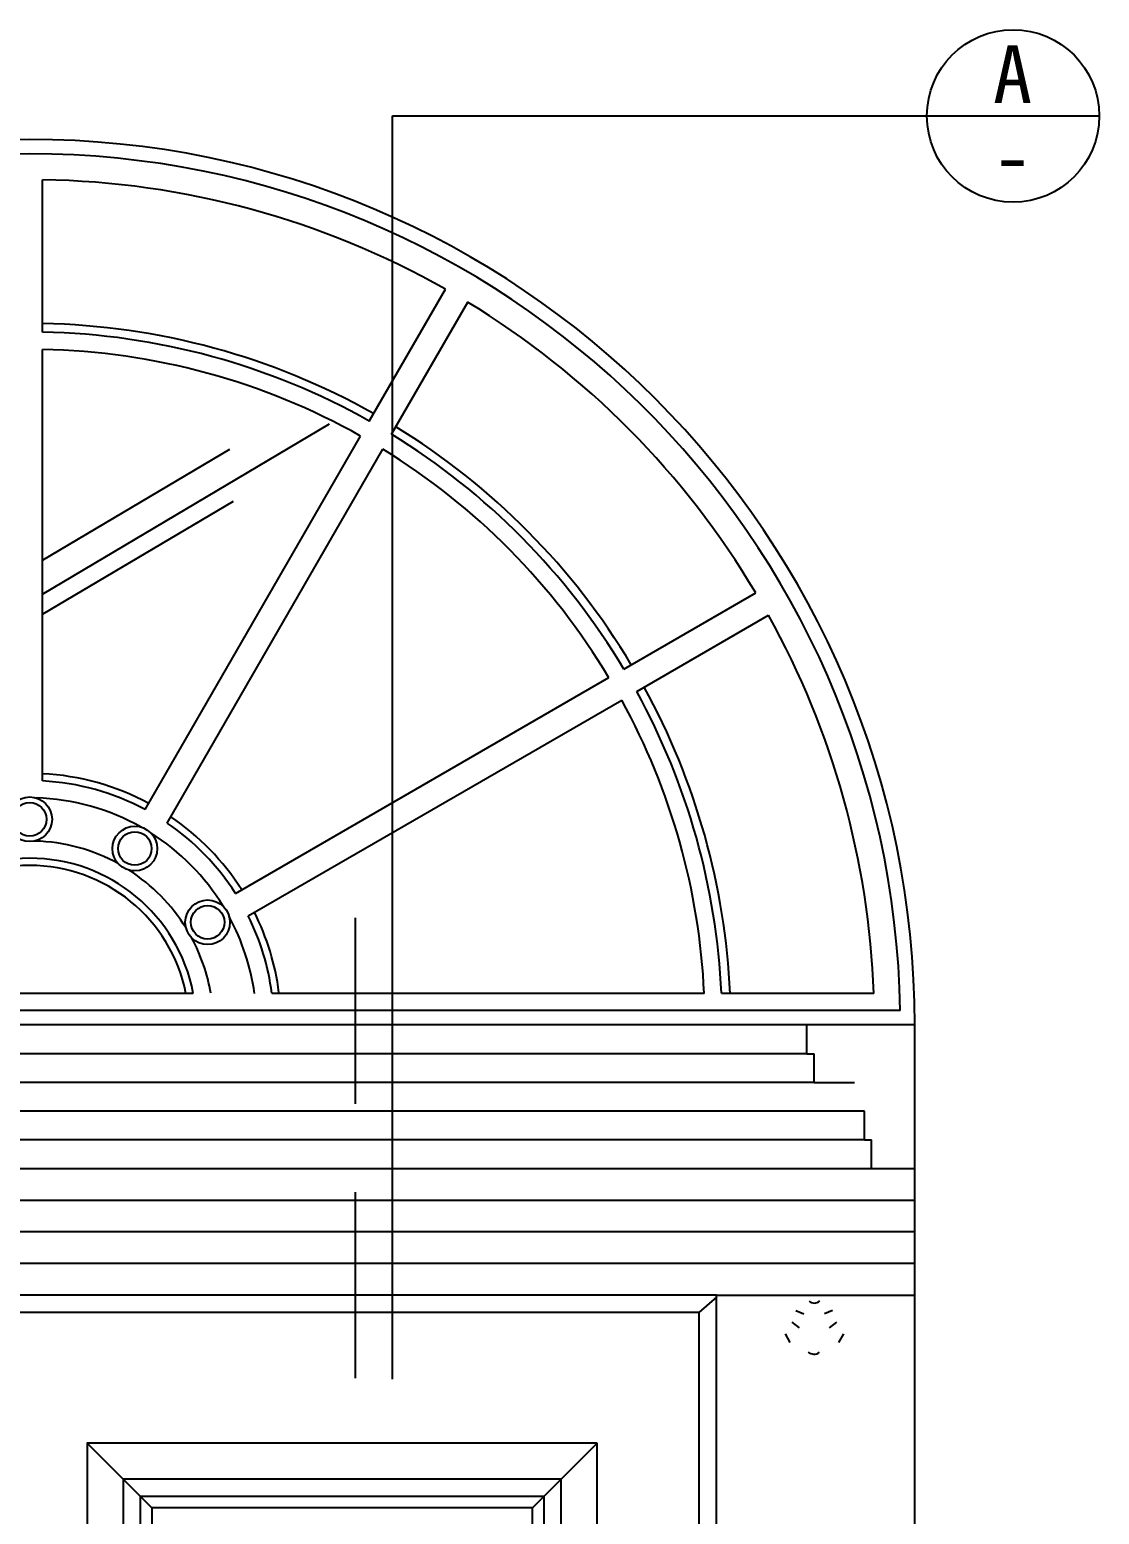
# Model space of a CAD drawing. Header units: metres. Extents: x 329 to 3546, y 72 to 4699.
# Drawn here: x 1095 to 1839, y 3666 to 4699 of the extents above; entities that cross this region are included whole.
import ezdxf

# ---------------------------------------------------------------- set-up
doc = ezdxf.new("R2010")
doc.units = ezdxf.units.M
for name, color, linetype in [('3', 3, 'Continuous'), ('4', 4, 'Continuous'), ('7', 7, 'Continuous'), ('BH', 3, 'Continuous'), ('DIM', 3, 'Continuous')]:
    doc.layers.add(name, color=color, linetype=linetype)

msp = doc.modelspace()

# ---------------------------------------------------------------- linework, layer by layer
at = {"layer": '3'}
for p, q in [((1103.54, 4488.55), (1103.54, 4594.56)), ((1330.9, 4426.7), (1383.91, 4518.5)), ((1346.42, 4417.58), (1399.44, 4509.41)), ((1103.54, 4176.39), (1103.54, 4476.55)), ((1174.88, 4156.45), (1324.9, 4416.31)), ((1190.27, 4147.12), (1340.42, 4407.19)), ((1508.09, 4254.24), (1599.89, 4307.24)), ((1517.04, 4238.62), (1608.86, 4291.63)), ((1237.79, 4098.18), (1497.69, 4248.24)), ((1246.67, 4082.52), (1506.65, 4232.62)), ((1208.44, 4028.63), (980.65, 4028.63)), ((1564.03, 4028.63), (1263.11, 4028.63)), ((1682.13, 4028.63), (1576.04, 4028.63)), ((1700.46, 4016.63), (488.63, 4016.63)), ((1635.54, 3986.63), (553.54, 3986.63)), ((1640.54, 3966.63), (548.54, 3966.63)), ((1675.54, 3946.63), (513.54, 3946.63)), ((1675.54, 3926.63), (513.54, 3926.63)), ((1710.54, 3884.63), (478.54, 3884.63)), ((1710.54, 3862.63), (478.54, 3862.63)), ((1710.54, 3840.63), (478.54, 3840.63)), ((1560.54, 3806.63), (1573.12, 3817.47)), ((1572.54, 3818.63), (1710.54, 3818.63)), ((1560.54, 3806.63), (628.54, 3806.63)), ((1560.54, 1715.63), (1560.54, 3806.63)), ((1627.82, 3807.9), (1633.48, 3805.77)), ((1653.42, 3807.9), (1647.75, 3805.77)), ((1620.31, 3791.83), (1623.7, 3785.75)), ((1625.14, 3799.97), (1630.22, 3795.99)), ((1656.09, 3799.97), (1651.01, 3795.99)), ((1660.92, 3791.83), (1657.54, 3785.75)), ((1179.54, 3670.63), (1134.54, 3715.63)), ((1444.54, 3670.63), (1489.54, 3715.63))]:
    msp.add_line(p, q, dxfattribs=at)
for points in [[(1464.54, 3690.63), (1159.54, 3690.63), (1159.54, 3490.63), (1464.54, 3490.63)], [(1452.54, 3678.63), (1171.54, 3678.63), (1171.54, 3502.63), (1452.54, 3502.63)], [(1444.54, 3670.63), (1179.54, 3670.63), (1179.54, 3510.63), (1444.54, 3510.63)]]:
    msp.add_lwpolyline(points, close=True, dxfattribs=at)
for centre, radius in [((1094.55, 4149.69), 15.55), ((1094.55, 4149.69), 11.66), ((1167.74, 4129.35), 15.55), ((1167.74, 4129.35), 11.66), ((1218.39, 4078.06), 15.55), ((1218.39, 4078.06), 11.66)]:
    msp.add_circle(centre, radius, dxfattribs=at)
for centre, radius, start, end in [((1094.54, 4006.63), 606, 0.95, 179.05), ((1094.54, 4006.63), 588, 60.52, 89.12), ((1094.54, 4006.63), 588, 30.75, 58.77), ((1094.54, 4006.63), 488, 60.63, 88.94), ((1094.54, 4006.63), 482, 60.63, 88.93), ((1094.54, 4006.63), 470, 60.65, 88.9), ((1094.54, 4006.63), 488, 30.9, 58.51), ((1094.54, 4006.63), 482, 30.91, 58.49), ((1094.54, 4006.63), 470, 30.93, 58.46), ((1094.54, 4006.63), 588, 2.14, 28.99), ((1094.54, 4006.63), 482, 2.62, 28.77), ((1094.54, 4006.63), 488, 2.58, 28.79), ((1094.54, 4006.63), 470, 2.68, 28.74), ((1094.54, 4006.63), 170, 61.8, 86.97), ((1094.54, 4006.63), 175, 61.75, 87.05), ((1094.54, 4006.63), 158, 60.59, 88.35), ((1094.54, 4006.63), 170, 32.58, 55.73), ((1094.54, 4006.63), 175, 32.51, 55.85), ((1094.54, 4006.63), 128, 61.09, 88.36), ((1094.54, 4006.63), 158, 31.49, 57.78), ((1094.54, 4006.63), 116, 10.93, 169.07), ((1094.54, 4006.63), 111, 11.43, 168.57), ((1094.54, 4006.63), 128, 31.77, 57.28), ((1094.54, 4006.63), 158, 8, 28.46), ((1094.54, 4006.63), 170, 7.44, 26.51), ((1094.54, 4006.63), 175, 7.44, 26.61), ((1094.54, 4006.63), 128, 9.9, 28.18), ((1640.74, 3818.63), 5.48, 226.97, 313.03), ((1640.43, 3783.65), 6, 226.9, 309.39)]:
    msp.add_arc(centre, radius, start, end, dxfattribs=at)
at = {"layer": '4'}
for p, q in [((1710.54, 4006.63), (478.54, 4006.63)), ((1710.54, 1715.63), (1710.54, 4006.63)), ((1572.54, 3818.63), (616.54, 3818.63)), ((1572.54, 1715.63), (1572.54, 3818.63))]:
    msp.add_line(p, q, dxfattribs=at)
msp.add_arc((1094.54, 4006.63), 616, 0, 180, dxfattribs=at)
at = {"layer": '7'}
for p, q in [((1635.54, 3986.63), (1635.54, 4006.63)), ((1635.54, 3986.63), (1640.54, 3986.63)), ((1640.54, 3966.63), (1640.54, 3986.63)), ((1640.54, 3966.63), (1668.66, 3966.63)), ((1675.54, 3926.63), (1675.54, 3946.63)), ((1675.54, 3926.63), (1680.54, 3926.63)), ((1680.54, 3906.63), (1680.54, 3926.63)), ((1710.54, 3906.63), (478.54, 3906.63))]:
    msp.add_line(p, q, dxfattribs=at)
msp.add_lwpolyline([(1489.54, 3715.63), (1134.54, 3715.63), (1134.54, 3465.63), (1489.54, 3465.63)], close=True, dxfattribs=at)
at = {"layer": 'BH'}
for p, q in [((1103.54, 4306.4), (1303.21, 4424.72)), ((1103.54, 4329.85), (1233.87, 4407.08)), ((1103.54, 4292.34), (1236.43, 4371.08))]:
    msp.add_line(p, q, dxfattribs=at)
at = {"layer": 'DIM'}
for p, q in [((1347.01, 4638.98), (1839.07, 4638.98)), ((1347.01, 3760.16), (1347.01, 4638.98))]:
    msp.add_line(p, q, dxfattribs=at)
for points in [[(1719.07, 4638.98), (1839.07, 4638.98)], [(1321.39, 3951.72), (1321.39, 4081.1)], [(1321.39, 3760.84), (1321.39, 3890.21)]]:
    msp.add_lwpolyline(points, dxfattribs=at)
msp.add_circle((1779.07, 4638.98), 60, dxfattribs=at)

# ---------------------------------------------------------------- texts
for s, p in [('A', (1765.07, 4648.04)), ('-', (1764.97, 4590.71))]:
    msp.add_text(s, height=40, dxfattribs=at).set_placement(p)

doc.saveas('drawing.dxf')
